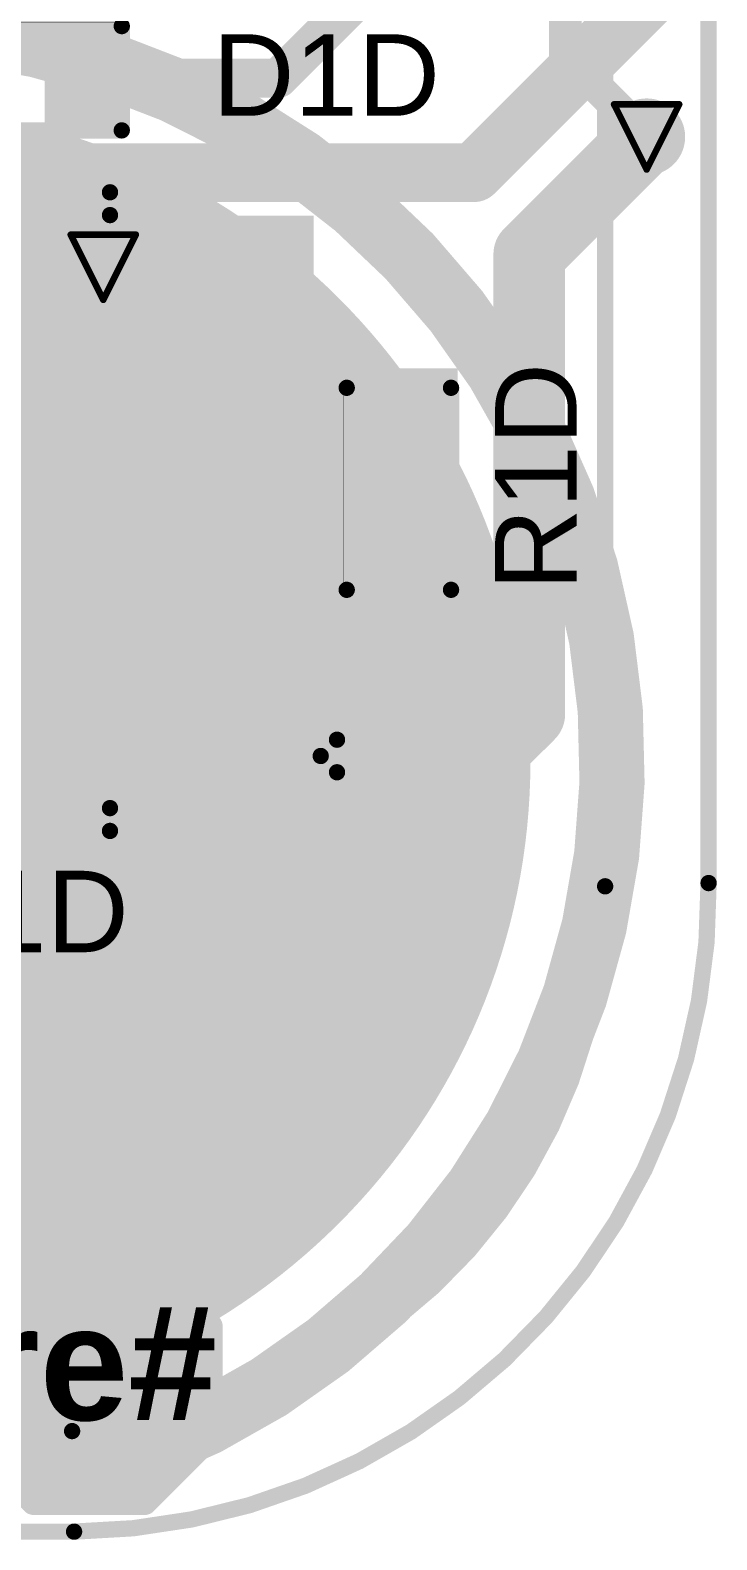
# Model space of a CAD drawing. Header units: inches. Extents: x -4.2 to 12.6, y -6.1 to 3.
# Drawn here: x 0.1963 to 0.4069, y -5.4853 to -5.022 of the extents above; entities that cross this region are included whole.
import ezdxf

# ---------------------------------------------------------------- set-up
doc = ezdxf.new("R2010")
doc.units = ezdxf.units.IN
doc.header["$MEASUREMENT"] = 0
for name, color, linetype in [('Board Outline', 216, 'Continuous'), ('Bottom Layer', 5, 'Continuous'), ('Bottom Overlay', 54, 'Continuous'), ('Bottom Paste', 16, 'Continuous'), ('Drill Drawing', 1, 'Continuous'), ('Flex_Ribbon Bottom Coverlay', 6, 'Continuous'), ('Flex_Ribbon Top Overlay', 2, 'Continuous'), ('Top Layer', 1, 'Continuous'), ('Top Paste', 8, 'Continuous'), ('Top Solder', 216, 'Continuous'), ('Via Holes', 16, 'Continuous')]:
    doc.layers.add(name, color=color, linetype=linetype)
doc.styles.add('Arial', font='', dxfattribs={"height": 0.2})
doc.styles.add('Arial_Bold', font='', dxfattribs={"height": 0.2})
doc.styles.get('Arial').set_extended_font_data('Arial')
doc.styles.get('Arial_Bold').set_extended_font_data('Arial', bold=True)

# ---------------------------------------------------------------- blocks, each defined once
blk = doc.blocks.new('SOIC_8_46')
at = {"layer": 'Flex_Ribbon Top Overlay'}
blk.add_hatch(color=2, dxfattribs=at).paths.add_polyline_path([(-0.072, 0.062), (-0.059, 0.062), (-0.059, 0.088), (-0.072, 0.088)])
at = {"layer": 'Top Layer'}
for points in [[(-0.07579, 0.08681), (-0.07579, 0.06319), (-0.13681, 0.06319), (-0.13681, 0.08681)], [(0.13681, 0.08681), (0.13681, 0.06319), (0.07579, 0.06319), (0.07579, 0.08681)], [(-0.07579, 0.03681), (-0.07579, 0.01319), (-0.13681, 0.01319), (-0.13681, 0.03681)], [(0.13681, 0.03681), (0.13681, 0.01319), (0.07579, 0.01319), (0.07579, 0.03681)], [(-0.07579, -0.01319), (-0.07579, -0.03681), (-0.13681, -0.03681), (-0.13681, -0.01319)], [(0.13681, -0.01319), (0.13681, -0.03681), (0.07579, -0.03681), (0.07579, -0.01319)], [(-0.07579, -0.06319), (-0.07579, -0.08681), (-0.13681, -0.08681), (-0.13681, -0.06319)], [(0.13681, -0.06319), (0.13681, -0.08681), (0.07579, -0.08681), (0.07579, -0.06319)]]:
    blk.add_hatch(color=1, dxfattribs=at).paths.add_polyline_path(points)
at = {"layer": 'Top Paste'}
for points in [[(-0.07579, 0.08681), (-0.07579, 0.06319), (-0.13681, 0.06319), (-0.13681, 0.08681)], [(0.13681, 0.08681), (0.13681, 0.06319), (0.07579, 0.06319), (0.07579, 0.08681)], [(-0.07579, 0.03681), (-0.07579, 0.01319), (-0.13681, 0.01319), (-0.13681, 0.03681)], [(0.13681, 0.03681), (0.13681, 0.01319), (0.07579, 0.01319), (0.07579, 0.03681)], [(-0.07579, -0.01319), (-0.07579, -0.03681), (-0.13681, -0.03681), (-0.13681, -0.01319)], [(0.13681, -0.01319), (0.13681, -0.03681), (0.07579, -0.03681), (0.07579, -0.01319)], [(-0.07579, -0.06319), (-0.07579, -0.08681), (-0.13681, -0.08681), (-0.13681, -0.06319)], [(0.13681, -0.06319), (0.13681, -0.08681), (0.07579, -0.08681), (0.07579, -0.06319)]]:
    blk.add_hatch(color=8, dxfattribs=at).paths.add_polyline_path(points)
at = {"layer": 'Top Solder'}
for points in [[(-0.07179, 0.09081), (-0.07179, 0.05919), (-0.14081, 0.05919), (-0.14081, 0.09081)], [(-0.07179, 0.09081), (-0.07179, 0.05919), (-0.14081, 0.05919), (-0.14081, 0.09081)], [(0.14081, 0.09081), (0.14081, 0.05919), (0.07179, 0.05919), (0.07179, 0.09081)], [(0.14081, 0.09081), (0.14081, 0.05919), (0.07179, 0.05919), (0.07179, 0.09081)], [(-0.07179, 0.04081), (-0.07179, 0.00919), (-0.14081, 0.00919), (-0.14081, 0.04081)], [(-0.07179, 0.04081), (-0.07179, 0.00919), (-0.14081, 0.00919), (-0.14081, 0.04081)], [(0.14081, 0.04081), (0.14081, 0.00919), (0.07179, 0.00919), (0.07179, 0.04081)], [(0.14081, 0.04081), (0.14081, 0.00919), (0.07179, 0.00919), (0.07179, 0.04081)], [(-0.07179, -0.00919), (-0.07179, -0.04081), (-0.14081, -0.04081), (-0.14081, -0.00919)], [(-0.07179, -0.00919), (-0.07179, -0.04081), (-0.14081, -0.04081), (-0.14081, -0.00919)], [(0.14081, -0.00919), (0.14081, -0.04081), (0.07179, -0.04081), (0.07179, -0.00919)], [(0.14081, -0.00919), (0.14081, -0.04081), (0.07179, -0.04081), (0.07179, -0.00919)], [(-0.07179, -0.05919), (-0.07179, -0.09081), (-0.14081, -0.09081), (-0.14081, -0.05919)], [(-0.07179, -0.05919), (-0.07179, -0.09081), (-0.14081, -0.09081), (-0.14081, -0.05919)], [(0.14081, -0.05919), (0.14081, -0.09081), (0.07179, -0.09081), (0.07179, -0.05919)], [(0.14081, -0.05919), (0.14081, -0.09081), (0.07179, -0.09081), (0.07179, -0.05919)]]:
    blk.add_hatch(color=216, dxfattribs=at).paths.add_polyline_path(points)
at = {"layer": 'Flex_Ribbon Top Overlay'}
for points in [[(-0.07837, 0.098, 0.005, 0.005, 0), (-0.07837, 0.091, 0.005, 0.005, 0)], [(0.07837, 0.098, 0.005, 0.005, 0), (-0.07837, 0.098, 0.005, 0.005, 0)], [(0.07837, 0.098, 0.005, 0.005, 0), (0.07837, 0.091, 0.005, 0.005, 0)], [(-0.143, 0.075, 0.005, 0.005, 0), (-0.148, 0.08, 0.005, 0.005, 0)], [(-0.148, 0.08, 0.005, 0.005, 0), (-0.148, 0.07, 0.005, 0.005, 0)], [(-0.143, 0.075, 0.005, 0.005, 0), (-0.148, 0.07, 0.005, 0.005, 0)], [(-0.07837, -0.091, 0.005, 0.005, 0), (-0.07837, -0.098, 0.005, 0.005, 0)], [(0.07837, -0.091, 0.005, 0.005, 0), (0.07837, -0.098, 0.005, 0.005, 0)], [(0.07837, -0.098, 0.005, 0.005, 0), (-0.07837, -0.098, 0.005, 0.005, 0)]]:
    blk.add_lwpolyline(points, format="xyseb", dxfattribs=at)
for points in [[(-0.07962, 0.098, 0.0025, 0.0025, 1), (-0.07712, 0.098, 0.0025, 0.0025, 1)], [(-0.07962, 0.098, 0.0025, 0.0025, 1), (-0.07712, 0.098, 0.0025, 0.0025, 1)], [(0.07712, 0.098, 0.0025, 0.0025, 1), (0.07962, 0.098, 0.0025, 0.0025, 1)], [(0.07712, 0.098, 0.0025, 0.0025, 1), (0.07962, 0.098, 0.0025, 0.0025, 1)], [(-0.07962, 0.091, 0.0025, 0.0025, 1), (-0.07712, 0.091, 0.0025, 0.0025, 1)], [(0.07712, 0.091, 0.0025, 0.0025, 1), (0.07962, 0.091, 0.0025, 0.0025, 1)], [(-0.14925, 0.08, 0.0025, 0.0025, 1), (-0.14675, 0.08, 0.0025, 0.0025, 1)], [(-0.14925, 0.08, 0.0025, 0.0025, 1), (-0.14675, 0.08, 0.0025, 0.0025, 1)], [(-0.14425, 0.075, 0.0025, 0.0025, 1), (-0.14175, 0.075, 0.0025, 0.0025, 1)], [(-0.14425, 0.075, 0.0025, 0.0025, 1), (-0.14175, 0.075, 0.0025, 0.0025, 1)], [(-0.14925, 0.07, 0.0025, 0.0025, 1), (-0.14675, 0.07, 0.0025, 0.0025, 1)], [(-0.14925, 0.07, 0.0025, 0.0025, 1), (-0.14675, 0.07, 0.0025, 0.0025, 1)], [(-0.07962, -0.091, 0.0025, 0.0025, 1), (-0.07712, -0.091, 0.0025, 0.0025, 1)], [(0.07712, -0.091, 0.0025, 0.0025, 1), (0.07962, -0.091, 0.0025, 0.0025, 1)], [(-0.07962, -0.098, 0.0025, 0.0025, 1), (-0.07712, -0.098, 0.0025, 0.0025, 1)], [(-0.07962, -0.098, 0.0025, 0.0025, 1), (-0.07712, -0.098, 0.0025, 0.0025, 1)], [(0.07712, -0.098, 0.0025, 0.0025, 1), (0.07962, -0.098, 0.0025, 0.0025, 1)], [(0.07712, -0.098, 0.0025, 0.0025, 1), (0.07962, -0.098, 0.0025, 0.0025, 1)]]:
    blk.add_lwpolyline(points, format="xyseb", close=True, dxfattribs=at)
blk = doc.blocks.new('R___0402_151')
at = {"layer": 'Top Layer'}
for points in [[(-0.0275, -0.0125), (-0.0275, 0.0125), (-0.0095, 0.0125), (-0.0095, -0.0125)], [(0.0095, -0.0125), (0.0095, 0.0125), (0.0275, 0.0125), (0.0275, -0.0125)]]:
    blk.add_hatch(color=1, dxfattribs=at).paths.add_polyline_path(points)
at = {"layer": 'Top Paste'}
for points in [[(-0.0275, -0.0125), (-0.0275, 0.0125), (-0.0095, 0.0125), (-0.0095, -0.0125)], [(0.0095, -0.0125), (0.0095, 0.0125), (0.0275, 0.0125), (0.0275, -0.0125)]]:
    blk.add_hatch(color=8, dxfattribs=at).paths.add_polyline_path(points)
at = {"layer": 'Top Solder'}
for points in [[(-0.02967, -0.01467), (-0.02967, 0.01467), (-0.00733, 0.01467), (-0.00733, -0.01467)], [(-0.02967, -0.01467), (-0.02967, 0.01467), (-0.00733, 0.01467), (-0.00733, -0.01467)], [(0.00733, -0.01467), (0.00733, 0.01467), (0.02967, 0.01467), (0.02967, -0.01467)], [(0.00733, -0.01467), (0.00733, 0.01467), (0.02967, 0.01467), (0.02967, -0.01467)]]:
    blk.add_hatch(color=216, dxfattribs=at).paths.add_polyline_path(points)
at = {"layer": 'Flex_Ribbon Top Overlay'}
for points in [[(-0.031, 0.016, 0.005, 0.005, 0), (-0.031, -0.016, 0.005, 0.005, 0)], [(0.031, 0.016, 0.005, 0.005, 0), (-0.031, 0.016, 0.005, 0.005, 0)], [(0.031, 0.016, 0.005, 0.005, 0), (0.031, -0.016, 0.005, 0.005, 0)], [(0.031, -0.016, 0.005, 0.005, 0), (-0.031, -0.016, 0.005, 0.005, 0)], [(0.032, -0.017, 0.000127, 0.000127, 0), (-0.032, -0.017, 0.000127, 0.000127, 0)]]:
    blk.add_lwpolyline(points, format="xyseb", dxfattribs=at)
for points in [[(-0.03225, 0.016, 0.0025, 0.0025, 1), (-0.02975, 0.016, 0.0025, 0.0025, 1)], [(-0.03225, 0.016, 0.0025, 0.0025, 1), (-0.02975, 0.016, 0.0025, 0.0025, 1)], [(0.02975, 0.016, 0.0025, 0.0025, 1), (0.03225, 0.016, 0.0025, 0.0025, 1)], [(0.02975, 0.016, 0.0025, 0.0025, 1), (0.03225, 0.016, 0.0025, 0.0025, 1)], [(-0.03225, -0.016, 0.0025, 0.0025, 1), (-0.02975, -0.016, 0.0025, 0.0025, 1)], [(-0.03225, -0.016, 0.0025, 0.0025, 1), (-0.02975, -0.016, 0.0025, 0.0025, 1)], [(0.02975, -0.016, 0.0025, 0.0025, 1), (0.03225, -0.016, 0.0025, 0.0025, 1)], [(0.02975, -0.016, 0.0025, 0.0025, 1), (0.03225, -0.016, 0.0025, 0.0025, 1)], [(-0.03203, -0.017, 0.0000635, 0.0000635, 1), (-0.03197, -0.017, 0.0000635, 0.0000635, 1)], [(0.03197, -0.017, 0.0000635, 0.0000635, 1), (0.03203, -0.017, 0.0000635, 0.0000635, 1)]]:
    blk.add_lwpolyline(points, format="xyseb", close=True, dxfattribs=at)
blk = doc.blocks.new('R___0402_179')
at = {"layer": 'Top Layer'}
for points in [[(-0.0275, -0.0125), (-0.0275, 0.0125), (-0.0095, 0.0125), (-0.0095, -0.0125)], [(0.0095, -0.0125), (0.0095, 0.0125), (0.0275, 0.0125), (0.0275, -0.0125)]]:
    blk.add_hatch(color=1, dxfattribs=at).paths.add_polyline_path(points)
at = {"layer": 'Top Paste'}
for points in [[(-0.0275, -0.0125), (-0.0275, 0.0125), (-0.0095, 0.0125), (-0.0095, -0.0125)], [(0.0095, -0.0125), (0.0095, 0.0125), (0.0275, 0.0125), (0.0275, -0.0125)]]:
    blk.add_hatch(color=8, dxfattribs=at).paths.add_polyline_path(points)
at = {"layer": 'Top Solder'}
for points in [[(-0.02967, -0.01467), (-0.02967, 0.01467), (-0.00733, 0.01467), (-0.00733, -0.01467)], [(-0.02967, -0.01467), (-0.02967, 0.01467), (-0.00733, 0.01467), (-0.00733, -0.01467)], [(0.00733, -0.01467), (0.00733, 0.01467), (0.02967, 0.01467), (0.02967, -0.01467)], [(0.00733, -0.01467), (0.00733, 0.01467), (0.02967, 0.01467), (0.02967, -0.01467)]]:
    blk.add_hatch(color=216, dxfattribs=at).paths.add_polyline_path(points)
at = {"layer": 'Flex_Ribbon Top Overlay'}
for points in [[(-0.031, -0.016, 0.005, 0.005, 0), (-0.031, 0.016, 0.005, 0.005, 0)], [(0.031, 0.016, 0.005, 0.005, 0), (-0.031, 0.016, 0.005, 0.005, 0)], [(0.031, -0.016, 0.005, 0.005, 0), (0.031, 0.016, 0.005, 0.005, 0)], [(0.031, -0.016, 0.005, 0.005, 0), (-0.031, -0.016, 0.005, 0.005, 0)], [(0.032, -0.017, 0.000127, 0.000127, 0), (-0.032, -0.017, 0.000127, 0.000127, 0)]]:
    blk.add_lwpolyline(points, format="xyseb", dxfattribs=at)
for points in [[(-0.03225, 0.016, 0.0025, 0.0025, 1), (-0.02975, 0.016, 0.0025, 0.0025, 1)], [(-0.03225, 0.016, 0.0025, 0.0025, 1), (-0.02975, 0.016, 0.0025, 0.0025, 1)], [(0.02975, 0.016, 0.0025, 0.0025, 1), (0.03225, 0.016, 0.0025, 0.0025, 1)], [(0.02975, 0.016, 0.0025, 0.0025, 1), (0.03225, 0.016, 0.0025, 0.0025, 1)], [(-0.03225, -0.016, 0.0025, 0.0025, 1), (-0.02975, -0.016, 0.0025, 0.0025, 1)], [(-0.03225, -0.016, 0.0025, 0.0025, 1), (-0.02975, -0.016, 0.0025, 0.0025, 1)], [(0.02975, -0.016, 0.0025, 0.0025, 1), (0.03225, -0.016, 0.0025, 0.0025, 1)], [(0.02975, -0.016, 0.0025, 0.0025, 1), (0.03225, -0.016, 0.0025, 0.0025, 1)], [(-0.03203, -0.017, 0.0000635, 0.0000635, 1), (-0.03197, -0.017, 0.0000635, 0.0000635, 1)], [(0.03197, -0.017, 0.0000635, 0.0000635, 1), (0.03203, -0.017, 0.0000635, 0.0000635, 1)]]:
    blk.add_lwpolyline(points, format="xyseb", close=True, dxfattribs=at)
blk = doc.blocks.new('T__________193')
at = {"layer": 'Top Layer'}
blk.add_hatch(color=1, dxfattribs=at).paths.add_polyline_path([(0.015, 0.03), (-0.015, 0.03), (-0.03, 0.015), (-0.03, -0.015), (-0.015, -0.03), (0.015, -0.03), (0.03, -0.015), (0.03, 0.015)])
at = {"layer": 'Top Paste'}
blk.add_hatch(color=8, dxfattribs=at).paths.add_polyline_path([(0.015, 0.03), (-0.015, 0.03), (-0.03, 0.015), (-0.03, -0.015), (-0.015, -0.03), (0.015, -0.03), (0.03, -0.015), (0.03, 0.015)])
at = {"layer": 'Top Solder'}
blk.add_hatch(color=216, dxfattribs=at).paths.add_polyline_path([(0.017, 0.034), (-0.017, 0.034), (-0.034, 0.017), (-0.034, -0.017), (-0.017, -0.034), (0.017, -0.034), (0.034, -0.017), (0.034, 0.017)])
blk.add_hatch(color=216, dxfattribs=at).paths.add_polyline_path([(0.017, 0.034), (-0.017, 0.034), (-0.034, 0.017), (-0.034, -0.017), (-0.017, -0.034), (0.017, -0.034), (0.034, -0.017), (0.034, 0.017)])
at = {"layer": 'Flex_Ribbon Top Overlay'}
for points in [[(-0.017, 0.037, 0.00787, 0.00787, 0), (-0.037, 0.017, 0.00787, 0.00787, 0)], [(0.017, 0.037, 0.00787, 0.00787, 0), (-0.017, 0.037, 0.00787, 0.00787, 0)], [(0.017, 0.037, 0.00787, 0.00787, 0), (-0.017, 0.037, 0.00787, 0.00787, 0)], [(0.037, 0.017, 0.00787, 0.00787, 0), (0.017, 0.037, 0.00787, 0.00787, 0)], [(-0.037, 0.017, 0.00787, 0.00787, 0), (-0.037, -0.017, 0.00787, 0.00787, 0)], [(0.037, 0.017, 0.00787, 0.00787, 0), (0.037, -0.017, 0.00787, 0.00787, 0)], [(-0.017, -0.037, 0.00787, 0.00787, 0), (-0.037, -0.017, 0.00787, 0.00787, 0)], [(0.037, -0.017, 0.00787, 0.00787, 0), (0.017, -0.037, 0.00787, 0.00787, 0)], [(0.017, -0.037, 0.00787, 0.00787, 0), (-0.017, -0.037, 0.00787, 0.00787, 0)], [(0.017, -0.037, 0.00787, 0.00787, 0), (-0.017, -0.037, 0.00787, 0.00787, 0)]]:
    blk.add_lwpolyline(points, format="xyseb", dxfattribs=at)
for points in [[(-0.01897, 0.037, 0.00394, 0.00394, 1), (-0.01503, 0.037, 0.00394, 0.00394, 1)], [(-0.01897, 0.037, 0.00394, 0.00394, 1), (-0.01503, 0.037, 0.00394, 0.00394, 1)], [(-0.01897, 0.037, 0.00394, 0.00394, 1), (-0.01503, 0.037, 0.00394, 0.00394, 1)], [(0.01503, 0.037, 0.00394, 0.00394, 1), (0.01897, 0.037, 0.00394, 0.00394, 1)], [(0.01503, 0.037, 0.00394, 0.00394, 1), (0.01897, 0.037, 0.00394, 0.00394, 1)], [(0.01503, 0.037, 0.00394, 0.00394, 1), (0.01897, 0.037, 0.00394, 0.00394, 1)], [(-0.03897, 0.017, 0.00394, 0.00394, 1), (-0.03503, 0.017, 0.00394, 0.00394, 1)], [(-0.03897, 0.017, 0.00394, 0.00394, 1), (-0.03503, 0.017, 0.00394, 0.00394, 1)], [(0.03503, 0.017, 0.00394, 0.00394, 1), (0.03897, 0.017, 0.00394, 0.00394, 1)], [(0.03503, 0.017, 0.00394, 0.00394, 1), (0.03897, 0.017, 0.00394, 0.00394, 1)], [(-0.03897, -0.017, 0.00394, 0.00394, 1), (-0.03503, -0.017, 0.00394, 0.00394, 1)], [(-0.03897, -0.017, 0.00394, 0.00394, 1), (-0.03503, -0.017, 0.00394, 0.00394, 1)], [(0.03503, -0.017, 0.00394, 0.00394, 1), (0.03897, -0.017, 0.00394, 0.00394, 1)], [(0.03503, -0.017, 0.00394, 0.00394, 1), (0.03897, -0.017, 0.00394, 0.00394, 1)], [(-0.01897, -0.037, 0.00394, 0.00394, 1), (-0.01503, -0.037, 0.00394, 0.00394, 1)], [(-0.01897, -0.037, 0.00394, 0.00394, 1), (-0.01503, -0.037, 0.00394, 0.00394, 1)], [(-0.01897, -0.037, 0.00394, 0.00394, 1), (-0.01503, -0.037, 0.00394, 0.00394, 1)], [(0.01503, -0.037, 0.00394, 0.00394, 1), (0.01897, -0.037, 0.00394, 0.00394, 1)], [(0.01503, -0.037, 0.00394, 0.00394, 1), (0.01897, -0.037, 0.00394, 0.00394, 1)], [(0.01503, -0.037, 0.00394, 0.00394, 1), (0.01897, -0.037, 0.00394, 0.00394, 1)]]:
    blk.add_lwpolyline(points, format="xyseb", close=True, dxfattribs=at)
blk = doc.blocks.new('_EMG________B_200')
at = {"layer": 'Bottom Layer'}
h = blk.add_hatch(color=5, dxfattribs=at)
edge = h.paths.add_edge_path()
edge.add_arc((0, -0.3932), 0.19685, 0, 360)
at = {"layer": 'Bottom Paste'}
h = blk.add_hatch(color=16, dxfattribs=at)
edge = h.paths.add_edge_path()
edge.add_arc((0, -0.3932), 0.19685, 0, 360)
at = {"layer": 'Flex_Ribbon Bottom Coverlay'}
h = blk.add_hatch(color=6, dxfattribs=at)
edge = h.paths.add_edge_path()
edge.add_arc((0, -0.3932), 0.20085, 0, 360)
h = blk.add_hatch(color=6, dxfattribs=at)
edge = h.paths.add_edge_path()
edge.add_arc((0, -0.3932), 0.20085, 0, 360)
at = {"layer": 'Bottom Overlay'}
for points in [[(0.22375, -0.43172, 0.005, 0.005, 0), (0.22375, 0.43172, 0.005, 0.005, 0)], [(0.22375, -0.43172, 0.005, 0.005, -0.414214), (0.06026, -0.59892, 0.005, 0.005, 0)], [(-0.06026, -0.59892, 0.005, 0.005, 0), (0.06026, -0.59892, 0.005, 0.005, 0)]]:
    blk.add_lwpolyline(points, format="xyseb", dxfattribs=at)
for points in [[(0.2225, -0.43172, 0.0025, 0.0025, 1), (0.225, -0.43172, 0.0025, 0.0025, 1)], [(0.2225, -0.43172, 0.0025, 0.0025, 1), (0.225, -0.43172, 0.0025, 0.0025, 1)], [(0.05901, -0.59892, 0.0025, 0.0025, 1), (0.06151, -0.59892, 0.0025, 0.0025, 1)], [(0.05901, -0.59892, 0.0025, 0.0025, 1), (0.06151, -0.59892, 0.0025, 0.0025, 1)]]:
    blk.add_lwpolyline(points, format="xyseb", close=True, dxfattribs=at)

msp = doc.modelspace()

# ---------------------------------------------------------------- hatches: boundary and pattern name
at = {"layer": 'Bottom Layer'}
h = msp.add_hatch(color=5, dxfattribs=at)
edge = h.paths.add_edge_path()
edge.add_arc((0.38535, -5.05478), 0.01181, 0, 360)
h = msp.add_hatch(color=5, dxfattribs=at)
edge = h.paths.add_edge_path()
edge.add_arc((0.21868, -5.09478), 0.01181, 0, 360)
at = {"layer": 'Top Layer'}
h = msp.add_hatch(color=1, dxfattribs=at)
edge = h.paths.add_edge_path()
edge.add_arc((0.38535, -5.05478), 0.01181, 0, 360)
h = msp.add_hatch(color=1, dxfattribs=at)
edge = h.paths.add_edge_path()
edge.add_arc((0.21868, -5.09478), 0.01181, 0, 360)
for points in [[(0.21537, -5.15678), (0.32735, -5.15678), (0.32735, -5.12578), (0.21537, -5.12578)], [(0.21537, -5.20678), (0.32835, -5.20678), (0.32835, -5.17078), (0.21537, -5.17078)]]:
    msp.add_hatch(color=1, dxfattribs=at).paths.add_polyline_path(points)
at = {"layer": 'Via Holes'}
h = msp.add_hatch(color=7, dxfattribs=at)
edge = h.paths.add_edge_path()
edge.add_arc((0.38535, -5.05478), 0.00591, 0, 360)
h = msp.add_hatch(color=7, dxfattribs=at)
edge = h.paths.add_edge_path()
edge.add_arc((0.21868, -5.09478), 0.00591, 0, 360)

# ---------------------------------------------------------------- linework, layer by layer
at = {"layer": 'Board Outline'}
for points in [[(0.40435, -4.42332, 0.005, 0.005, 0), (0.40435, -5.28378, 0.005, 0.005, 0)], [(0.40435, -5.28378, 0.005, 0.005, -0.414214), (0.20972, -5.48283, 0.005, 0.005, 0)], [(0.08849, -5.48283, 0.005, 0.005, 0), (0.20972, -5.48283, 0.005, 0.005, 0)]]:
    msp.add_lwpolyline(points, format="xyseb", dxfattribs=at)
for points in [[(0.4031, -5.28378, 0.0025, 0.0025, 1), (0.4056, -5.28378, 0.0025, 0.0025, 1)], [(0.4031, -5.28378, 0.0025, 0.0025, 1), (0.4056, -5.28378, 0.0025, 0.0025, 1)], [(0.20847, -5.48283, 0.0025, 0.0025, 1), (0.21097, -5.48283, 0.0025, 0.0025, 1)], [(0.20847, -5.48283, 0.0025, 0.0025, 1), (0.21097, -5.48283, 0.0025, 0.0025, 1)]]:
    msp.add_lwpolyline(points, format="xyseb", close=True, dxfattribs=at)
at = {"layer": 'Bottom Layer'}
for points in [[(0.3604, -5.02983, 0.01, 0.01, 0), (0.3604, -4.96874, 0.01, 0.01, 0)], [(-0.02265, -5.09928, 0.02, 0.02, -1.34747), (0.20885, -5.46541, 0.02, 0.02, 0)], [(0.3604, -5.02983, 0.01, 0.01, 0), (0.38535, -5.05478, 0.01, 0.01, 0)], [(0.08298, -5.46541, 0.02, 0.02, 0), (0.20885, -5.46541, 0.02, 0.02, 0)]]:
    msp.add_lwpolyline(points, format="xyseb", dxfattribs=at)
for points in [[(0.3579, -5.02983, 0.005, 0.005, 1), (0.3629, -5.02983, 0.005, 0.005, 1)], [(0.3579, -5.02983, 0.005, 0.005, 1), (0.3629, -5.02983, 0.005, 0.005, 1)], [(0.38285, -5.05478, 0.005, 0.005, 1), (0.38785, -5.05478, 0.005, 0.005, 1)], [(0.20385, -5.46541, 0.01, 0.01, 1), (0.21385, -5.46541, 0.01, 0.01, 1)], [(0.20385, -5.46541, 0.01, 0.01, 1), (0.21385, -5.46541, 0.01, 0.01, 1)]]:
    msp.add_lwpolyline(points, format="xyseb", close=True, dxfattribs=at)
at = {"layer": 'Drill Drawing'}
for points in [[(0.37535, -5.04478, 0.002, 0.002, 0), (0.39535, -5.04478, 0.002, 0.002, 0)], [(0.37535, -5.04478, 0.002, 0.002, 0), (0.38535, -5.06478, 0.002, 0.002, 0)], [(0.38535, -5.06478, 0.002, 0.002, 0), (0.39535, -5.04478, 0.002, 0.002, 0)], [(0.20868, -5.08478, 0.002, 0.002, 0), (0.22868, -5.08478, 0.002, 0.002, 0)], [(0.20868, -5.08478, 0.002, 0.002, 0), (0.21868, -5.10478, 0.002, 0.002, 0)], [(0.21868, -5.10478, 0.002, 0.002, 0), (0.22868, -5.08478, 0.002, 0.002, 0)]]:
    msp.add_lwpolyline(points, format="xyseb", dxfattribs=at)
for points in [[(0.37485, -5.04478, 0.001, 0.001, 1), (0.37585, -5.04478, 0.001, 0.001, 1)], [(0.37485, -5.04478, 0.001, 0.001, 1), (0.37585, -5.04478, 0.001, 0.001, 1)], [(0.39485, -5.04478, 0.001, 0.001, 1), (0.39585, -5.04478, 0.001, 0.001, 1)], [(0.39485, -5.04478, 0.001, 0.001, 1), (0.39585, -5.04478, 0.001, 0.001, 1)], [(0.38485, -5.06478, 0.001, 0.001, 1), (0.38585, -5.06478, 0.001, 0.001, 1)], [(0.38485, -5.06478, 0.001, 0.001, 1), (0.38585, -5.06478, 0.001, 0.001, 1)], [(0.20818, -5.08478, 0.001, 0.001, 1), (0.20918, -5.08478, 0.001, 0.001, 1)], [(0.20818, -5.08478, 0.001, 0.001, 1), (0.20918, -5.08478, 0.001, 0.001, 1)], [(0.22818, -5.08478, 0.001, 0.001, 1), (0.22918, -5.08478, 0.001, 0.001, 1)], [(0.22818, -5.08478, 0.001, 0.001, 1), (0.22918, -5.08478, 0.001, 0.001, 1)], [(0.21818, -5.10478, 0.001, 0.001, 1), (0.21918, -5.10478, 0.001, 0.001, 1)], [(0.21818, -5.10478, 0.001, 0.001, 1), (0.21918, -5.10478, 0.001, 0.001, 1)]]:
    msp.add_lwpolyline(points, format="xyseb", close=True, dxfattribs=at)
at = {"layer": 'Top Layer'}
for points in [[(0.27237, -5.03678, 0.012, 0.012, 0), (0.30337, -5.00578, 0.012, 0.012, 0)], [(0.33235, -5.06578, 0.018, 0.018, 0), (0.38635, -5.01178, 0.018, 0.018, 0)], [(0.21185, -5.03678, 0.012, 0.012, 0), (0.27237, -5.03678, 0.012, 0.012, 0)], [(0.34935, -5.09078, 0.022, 0.022, 0), (0.38535, -5.05478, 0.022, 0.022, 0)], [(0.17835, -5.09578, 0.018, 0.018, 0), (0.20835, -5.06578, 0.018, 0.018, 0)], [(0.20835, -5.06578, 0.018, 0.018, 0), (0.33235, -5.06578, 0.018, 0.018, 0)], [(0.34935, -5.2319, 0.022, 0.022, 0), (0.34935, -5.09078, 0.022, 0.022, 0)], [(0.21868, -5.09478, 0.022, 0.022, 0), (0.24867, -5.09478, 0.022, 0.022, 0)], [(0.33646, -5.24478, 0.022, 0.022, 0), (0.34935, -5.2319, 0.022, 0.022, 0)], [(0.24867, -5.24478, 0.022, 0.022, 0), (0.33646, -5.24478, 0.022, 0.022, 0)], [(0.17835, -5.40078, 0.018, 0.018, 0), (0.21435, -5.43678, 0.018, 0.018, 0)]]:
    msp.add_lwpolyline(points, format="xyseb", dxfattribs=at)
for points in [[(0.20885, -5.03678, 0.006, 0.006, 1), (0.21485, -5.03678, 0.006, 0.006, 1)], [(0.26937, -5.03678, 0.006, 0.006, 1), (0.27537, -5.03678, 0.006, 0.006, 1)], [(0.26937, -5.03678, 0.006, 0.006, 1), (0.27537, -5.03678, 0.006, 0.006, 1)], [(0.37985, -5.05478, 0.011, 0.011, 1), (0.39085, -5.05478, 0.011, 0.011, 1)], [(0.20385, -5.06578, 0.009, 0.009, 1), (0.21285, -5.06578, 0.009, 0.009, 1)], [(0.20385, -5.06578, 0.009, 0.009, 1), (0.21285, -5.06578, 0.009, 0.009, 1)], [(0.32785, -5.06578, 0.009, 0.009, 1), (0.33685, -5.06578, 0.009, 0.009, 1)], [(0.32785, -5.06578, 0.009, 0.009, 1), (0.33685, -5.06578, 0.009, 0.009, 1)], [(0.34385, -5.09078, 0.011, 0.011, 1), (0.35485, -5.09078, 0.011, 0.011, 1)], [(0.34385, -5.09078, 0.011, 0.011, 1), (0.35485, -5.09078, 0.011, 0.011, 1)], [(0.21318, -5.09478, 0.011, 0.011, 1), (0.22418, -5.09478, 0.011, 0.011, 1)], [(0.24317, -5.09478, 0.011, 0.011, 1), (0.25417, -5.09478, 0.011, 0.011, 1)], [(0.34385, -5.2319, 0.011, 0.011, 1), (0.35485, -5.2319, 0.011, 0.011, 1)], [(0.34385, -5.2319, 0.011, 0.011, 1), (0.35485, -5.2319, 0.011, 0.011, 1)], [(0.24317, -5.24478, 0.011, 0.011, 1), (0.25417, -5.24478, 0.011, 0.011, 1)], [(0.33096, -5.24478, 0.011, 0.011, 1), (0.34196, -5.24478, 0.011, 0.011, 1)], [(0.33096, -5.24478, 0.011, 0.011, 1), (0.34196, -5.24478, 0.011, 0.011, 1)], [(0.20985, -5.43678, 0.009, 0.009, 1), (0.21885, -5.43678, 0.009, 0.009, 1)]]:
    msp.add_lwpolyline(points, format="xyseb", close=True, dxfattribs=at)

# ---------------------------------------------------------------- block references
msp.add_blockref('_EMG________B_200', (0.14886, -4.85305))
for name, p, rotation in [('R___0402_151', (0.19335, -5.03678), 180), ('SOIC_8_46', (0.14237, -5.16978), 180), ('R___0402_179', (0.30935, -5.16278), 270), ('T__________193', (0.21435, -5.43678), 180)]:
    msp.add_blockref(name, p, dxfattribs=dict(rotation=rotation))

# ---------------------------------------------------------------- texts
at = {"layer": 'Flex_Ribbon Top Overlay', "style": 'Arial'}
for s, p in [('D1D', (0.25211, -5.04828)), ('U1D', (0.15664, -5.305))]:
    msp.add_text(s, height=0.025, dxfattribs=at).set_placement(p)
at = {"layer": 'Flex_Ribbon Top Overlay'}
for s, height, rotation, style, p in [('R1D', 0.025, 90, 'Arial', (0.36385, -5.19402)), ('Measure#', 0.035, 360, 'Arial_Bold', (0.028, -5.44861))]:
    msp.add_text(s, height=height, rotation=rotation, dxfattribs=dict(at, style=style)).set_placement(p)

doc.saveas('drawing.dxf')
